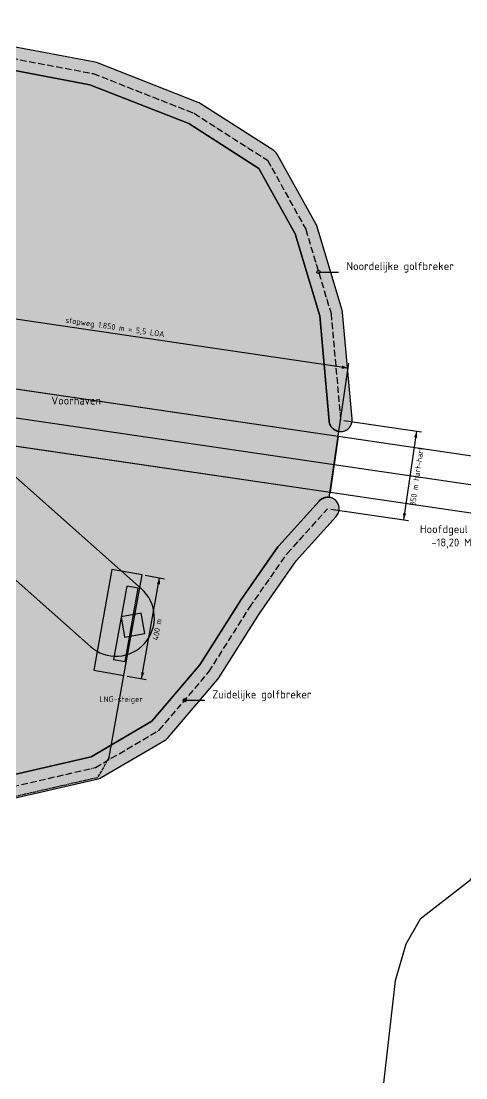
# Model space of a CAD drawing. Header units: metres. Extents: x 284000 to 334319, y 7632000 to 7666000.
# Drawn here: x 297832 to 299570, y 7646976 to 7651101 of the extents above; entities that cross this region are included whole.
import ezdxf
from ezdxf.enums import TextEntityAlignment as Align

# ---------------------------------------------------------------- set-up
doc = ezdxf.new("R2010")
doc.units = ezdxf.units.M
doc.header["$LTSCALE"] = 10
doc.linetypes.add('DASHDOT', pattern=[3.556, 2.54, -0.508, 0, -0.508])
doc.linetypes.add('DASHED', pattern=[1.524, 1.27, -0.254])
for name, color, linetype in [('HV-BAGGER', 5, 'Continuous'), ('HV-DIEPTELIJN', 5, 'Continuous'), ('HV-GEUL', 5, 'Continuous'), ('HV-GEUL-AS', 1, 'Continuous'), ('HV-GOLFBREKER', 8, 'Continuous'), ('HV-KADE', 7, 'Continuous'), ('HV-LEIDING', 1, 'Continuous'), ('HV-ONDERGROND', 8, 'Continuous'), ('HV-SCHIP', 3, 'Continuous'), ('HV-TEKST-02', 7, 'Continuous'), ('HV-VOORHAVEN', 151, 'Continuous')]:
    doc.layers.add(name, color=color, linetype=linetype)
doc.styles.add('NLCS-ISO', font='NLCS-ISO.ttf')
picture_1 = doc.add_image_def('image1.jpg', size_in_pixel=(3400, 3400))

msp = doc.modelspace()

# ---------------------------------------------------------------- hatches: boundary and pattern name
at = {"layer": 'HV-GOLFBREKER', "true_color": 0xadb5bd, "transparency": 33554534}
h = msp.add_hatch(color=8, dxfattribs=at)
h.dxf.hatch_style = 1
h.paths.add_polyline_path([(297449, 7650946.4), (297717.1, 7650925.2), (298100.7, 7650852.5), (298486.7, 7650701), (298760.6, 7650525.8), (298902.1, 7650270.8), (298998.2, 7649950.8), (299035.3, 7649539.6), (299035.9, 7649535.2), (299036.9, 7649530.9), (299038.4, 7649526.7), (299040.2, 7649522.7), (299042.4, 7649518.9), (299045, 7649515.4), (299048, 7649512.1), (299051.2, 7649509.1), (299054.8, 7649506.4), (299058.5, 7649504.1), (299062.5, 7649502.2), (299066.7, 7649500.7), (299070.9, 7649499.6), (299075.3, 7649498.9), (299079.7, 7649498.6), (299084.1, 7649498.8), (299088.5, 7649499.4), (299092.8, 7649500.4), (299096.9, 7649501.9), (299101, 7649503.8), (299104.8, 7649506), (299108.3, 7649508.6), (299111.6, 7649511.5), (299114.6, 7649514.8), (299117.3, 7649518.3), (299119.6, 7649522.1), (299121.5, 7649526.1), (299123, 7649530.2), (299124.1, 7649534.5), (299124.8, 7649538.8), (299125.1, 7649543.2), (299124.9, 7649547.7), (299087.4, 7649963.4), (299086.8, 7649967.9), (299085.7, 7649972.3), (298986.9, 7650301.3), (298985.3, 7650305.9), (298983.1, 7650310.2), (298833.8, 7650579.4), (298831.4, 7650583.2), (298828.7, 7650586.7), (298825.7, 7650589.9), (298822.3, 7650592.9), (298818.7, 7650595.4), (298531.5, 7650779.2), (298527.7, 7650781.4), (298523.7, 7650783.2), (298129.6, 7650937.8), (298125.6, 7650939.2), (298121.6, 7650940.2), (297731.5, 7651014.1), (297726.7, 7651014.7), (297447.7, 7651036.8), (297443.5, 7651037), (297439.3, 7651036.7), (297435.1, 7651036.1), (297431.1, 7651035), (297189.2, 7650961.8), (297185.1, 7650960.3), (297181.1, 7650958.5), (297177.3, 7650956.2), (297173.7, 7650953.6), (297170.5, 7650950.6), (297167.5, 7650947.3), (297164.9, 7650943.8), (297162.6, 7650940), (297160.7, 7650936), (297159.2, 7650931.8), (297158.1, 7650927.6), (297157.5, 7650923.2), (297157.3, 7650918.8), (297157.5, 7650914.4), (297158.1, 7650910), (297159.2, 7650905.7), (297160.7, 7650901.6), (297162.6, 7650897.6), (297164.8, 7650893.8), (297167.5, 7650890.2), (297170.4, 7650887), (297173.7, 7650884), (297177.2, 7650881.4), (297181, 7650879.1), (297185, 7650877.2), (297189.2, 7650875.7), (297193.5, 7650874.6), (297197.8, 7650874), (297202.2, 7650873.8), (297206.7, 7650874), (297211, 7650874.6), (297215.3, 7650875.7)])
h = msp.add_hatch(color=8, dxfattribs=at)
h.dxf.hatch_style = 1
h.paths.add_polyline_path([(296801.3, 7647837.2), (298132.2, 7648143.2), (298136.6, 7648144.4), (298140.8, 7648146.1), (298144.8, 7648148.2), (298394.2, 7648294.1), (298398.4, 7648296.9), (298402.3, 7648300.1), (298405.8, 7648303.7), (298599.9, 7648531.6), (298603.7, 7648536.7), (298762.5, 7648788.1), (298906.8, 7648994.2), (299062.7, 7649167.2), (299065.5, 7649170.6), (299068, 7649174.3), (299070.1, 7649178.2), (299071.7, 7649182.3), (299073, 7649186.5), (299073.9, 7649190.8), (299074.3, 7649195.2), (299074.3, 7649199.6), (299073.8, 7649204), (299072.9, 7649208.4), (299071.7, 7649212.6), (299069.9, 7649216.7), (299067.9, 7649220.5), (299065.4, 7649224.2), (299062.6, 7649227.6), (299059.5, 7649230.7), (299056, 7649233.5), (299052.4, 7649236), (299048.5, 7649238), (299044.4, 7649239.7), (299040.1, 7649241), (299035.8, 7649241.8), (299031.4, 7649242.3), (299027, 7649242.3), (299022.6, 7649241.8), (299018.3, 7649240.9), (299014, 7649239.6), (299010, 7649237.9), (299006.1, 7649235.8), (299002.4, 7649233.4), (298999, 7649230.6), (298995.9, 7649227.4), (298838.1, 7649052.4), (298834.7, 7649048.1), (298688.2, 7648838.8), (298687, 7648837.1), (298529.4, 7648587.5), (298342.2, 7648367.9), (298105.3, 7648229.4), (296780.2, 7647924.7), (296778.3, 7647924.2), (296273.1, 7647784.2), (296268.9, 7647782.8), (296264.8, 7647781), (296261, 7647778.9), (296257.4, 7647776.3), (296254.1, 7647773.4), (296251, 7647770.2), (296248.3, 7647766.7), (296245.9, 7647763), (296244, 7647759.1), (296242.4, 7647754.9), (296241.2, 7647750.7), (296240.4, 7647746.3), (296240.1, 7647741.9), (296240.2, 7647737.5), (296240.8, 7647733.1), (296241.7, 7647728.8), (296243.1, 7647724.6), (296244.9, 7647720.6), (296247.1, 7647716.8), (296249.6, 7647713.1), (296252.5, 7647709.8), (296255.7, 7647706.8), (296259.2, 7647704), (296262.9, 7647701.7), (296266.9, 7647699.7), (296271, 7647698.1), (296275.3, 7647696.9), (296279.6, 7647696.2), (296284, 7647695.9), (296288.4, 7647696), (296292.8, 7647696.5), (296297.1, 7647697.5)])
at = {"layer": 'HV-SCHIP', "true_color": 0x80ffdb, "transparency": 33554534}
h = msp.add_hatch(color=3, dxfattribs=at)
h.dxf.hatch_style = 1
h.paths.add_polyline_path([(298233.4, 7648545.9), (298304, 7648939.6), (298185.9, 7648960.8), (298115.2, 7648567.1)])
h = msp.add_hatch(color=3, dxfattribs=at)
h.dxf.hatch_style = 1
h.paths.add_polyline_path([(298238.1, 7648600.5), (298289.4, 7648886.8), (298244.4, 7648894.9), (298193, 7648608.6)])
at = {"layer": 'HV-VOORHAVEN', "true_color": 0x1d5c9e, "transparency": 33554534}
h = msp.add_hatch(color=151, dxfattribs=at)
h.dxf.hatch_style = 1
h.paths.add_polyline_path([(296513.3, 7648209.1), (296439.8, 7648135), (296370, 7647837.3), (296521.3, 7647853), (296778.3, 7647924.2), (296780.2, 7647924.7), (298105.3, 7648229.4), (298342.2, 7648367.9), (298529.4, 7648587.5), (298687, 7648837.1), (298688.2, 7648838.8), (298834.7, 7649048.1), (298838.1, 7649052.4), (298995.9, 7649227.4), (298999, 7649230.6), (299002.4, 7649233.4), (299006.1, 7649235.8), (299010, 7649237.9), (299014, 7649239.6), (299018.3, 7649240.9), (299022.6, 7649241.8), (299027, 7649242.3), (299031.4, 7649242.3), (299035.8, 7649241.8), (299035.8, 7649241.8), (299073.6, 7649499.1), (299070.9, 7649499.6), (299066.7, 7649500.7), (299062.5, 7649502.2), (299058.5, 7649504.1), (299054.8, 7649506.4), (299051.2, 7649509.1), (299048, 7649512.1), (299045, 7649515.4), (299042.4, 7649518.9), (299040.2, 7649522.7), (299038.4, 7649526.7), (299036.9, 7649530.9), (299035.9, 7649535.2), (299035.3, 7649539.6), (298998.2, 7649950.8), (298902.1, 7650270.8), (298760.6, 7650525.8), (298486.7, 7650701), (298100.7, 7650852.5), (297717.1, 7650925.2), (297449, 7650946.4), (297419.1, 7650937.4), (297297, 7650670.5), (297266.7, 7650379.9), (297126.6, 7650192.1), (297027.8, 7650174.7), (297092.2, 7649809), (296970.7, 7649746.9)])

# ---------------------------------------------------------------- linework, layer by layer
at = {"layer": 'HV-BAGGER'}
msp.add_lwpolyline([(297369.6, 7649309.4), (298102.9, 7648659.6), (298114.4, 7648650.4), (298126.7, 7648642.3), (298139.8, 7648635.5), (298153.5, 7648630), (298167.6, 7648625.9), (298182.1, 7648623.2), (298196.7, 7648621.9), (298211.4, 7648622.1), (298226.1, 7648623.7), (298240.5, 7648626.7), (298254.5, 7648631.2), (298268.1, 7648637), (298281, 7648644), (298293.1, 7648652.4), (298304.4, 7648661.8), (298314.7, 7648672.3), (298323.9, 7648683.8), (298331.9, 7648696.2), (298338.7, 7648709.2), (298344.2, 7648722.9), (298348.3, 7648737), (298351, 7648751.5), (298352.3, 7648766.1), (298352.1, 7648780.9), (298350.5, 7648795.5), (298347.5, 7648809.9), (298343.1, 7648823.9), (298337.3, 7648837.5), (298330.2, 7648850.4), (298321.9, 7648862.5), (298312.4, 7648873.8), (298301.9, 7648884.1), (297645.5, 7649465.8), (299038.7, 7649261.6), (299070.6, 7649479.3), (297579.3, 7649697.8)], dxfattribs=at)
at = {"layer": 'HV-DIEPTELIJN'}
msp.add_lwpolyline([(301759, 7650085), (301675, 7649972.6), (301135, 7649716.8), (300775, 7649446.9), (300684.2, 7649305), (300558.8, 7648975), (300501.7, 7648735), (300475, 7648428.7), (300445, 7648360.7), (300334.5, 7648525), (300175, 7648596.5), (299905, 7648597.3), (299785, 7648558.8), (299710.3, 7648495), (299643.3, 7648285), (299625.8, 7647805), (299584, 7647745), (299391.3, 7647595), (299335, 7647497.2), (299293.2, 7647355), (299238, 7646875)], dxfattribs=at)
at = {"layer": 'HV-GEUL'}
for points in [[(301229.8, 7648940.5), (334319.3, 7652806.2), (334293.7, 7653024.7), (301233.1, 7649162.4), (299070.6, 7649479.3), (299038.7, 7649261.6), (301229.8, 7648940.5)], [(299038.7, 7649261.6), (299070.6, 7649479.3), (297240.1, 7649747.5), (297208.2, 7649529.9), (299038.7, 7649261.6)]]:
    msp.add_lwpolyline(points, close=True, dxfattribs=at)
at = {"layer": 'HV-GEUL-AS'}
msp.add_lwpolyline([(297224.2, 7649638.7), (299054.7, 7649370.5), (301231.4, 7649051.5), (334306.5, 7652915.5)], dxfattribs=at)
at = {"layer": 'HV-GEUL-AS', "linetype": 'DASHDOT'}
for points in [[(297202.3, 7650918.8), (297444.1, 7650992), (297723.1, 7650969.8), (298113.2, 7650896), (298507.3, 7650741.3), (298794.4, 7650557.5), (298943.8, 7650288.4), (299042.6, 7649959.3), (299080.1, 7649543.6)], [(296285.1, 7647740.8), (296790.3, 7647880.9), (298122.1, 7648187), (298371.5, 7648332.9), (298565.7, 7648560.8), (298725, 7648813), (298871.5, 7649022.3), (299029.3, 7649197.3)]]:
    msp.add_lwpolyline(points, dxfattribs=at)
at = {"layer": 'HV-GOLFBREKER'}
for points in [[(297717.1, 7650925.2), (298100.7, 7650852.5), (298486.7, 7650701), (298760.6, 7650525.8), (298902.1, 7650270.8), (298998.2, 7649950.8), (299035.3, 7649539.6), (299035.9, 7649535.2), (299036.9, 7649530.9), (299038.4, 7649526.7), (299040.2, 7649522.7), (299042.4, 7649518.9), (299045, 7649515.4), (299048, 7649512.1), (299051.2, 7649509.1), (299054.8, 7649506.4), (299058.5, 7649504.1), (299062.5, 7649502.2), (299066.7, 7649500.7), (299070.9, 7649499.6), (299075.3, 7649498.9), (299079.7, 7649498.6), (299084.1, 7649498.8), (299088.5, 7649499.4), (299092.8, 7649500.4), (299096.9, 7649501.9), (299101, 7649503.8), (299104.8, 7649506), (299108.3, 7649508.6), (299111.6, 7649511.5), (299114.6, 7649514.8), (299117.3, 7649518.3), (299119.6, 7649522.1), (299121.5, 7649526.1), (299123, 7649530.2), (299124.1, 7649534.5), (299124.8, 7649538.8), (299125.1, 7649543.2), (299124.9, 7649547.7), (299087.4, 7649963.4), (299086.8, 7649967.9), (299085.7, 7649972.3), (298986.9, 7650301.3), (298985.3, 7650305.9), (298983.1, 7650310.2), (298833.8, 7650579.4), (298831.4, 7650583.2), (298828.7, 7650586.7), (298825.7, 7650589.9), (298822.3, 7650592.9), (298818.7, 7650595.4), (298531.5, 7650779.2), (298527.7, 7650781.4), (298523.7, 7650783.2), (298129.6, 7650937.8), (298125.6, 7650939.2), (298121.6, 7650940.2), (297731.5, 7651014.1)], [(296801.3, 7647837.2), (298132.2, 7648143.2), (298136.6, 7648144.4), (298140.8, 7648146.1), (298144.8, 7648148.2), (298394.2, 7648294.1), (298398.4, 7648296.9), (298402.3, 7648300.1), (298405.8, 7648303.7), (298599.9, 7648531.6), (298603.7, 7648536.7), (298762.5, 7648788.1), (298906.8, 7648994.2), (299062.7, 7649167.2), (299065.5, 7649170.6), (299068, 7649174.3), (299070.1, 7649178.2), (299071.7, 7649182.3), (299073, 7649186.5), (299073.9, 7649190.8), (299074.3, 7649195.2), (299074.3, 7649199.6), (299073.8, 7649204), (299072.9, 7649208.4), (299071.7, 7649212.6), (299069.9, 7649216.7), (299067.9, 7649220.5), (299065.4, 7649224.2), (299062.6, 7649227.6), (299059.5, 7649230.7), (299056, 7649233.5), (299052.4, 7649236), (299048.5, 7649238), (299044.4, 7649239.7), (299040.1, 7649241), (299035.8, 7649241.8), (299031.4, 7649242.3), (299027, 7649242.3), (299022.6, 7649241.8), (299018.3, 7649240.9), (299014, 7649239.6), (299010, 7649237.9), (299006.1, 7649235.8), (299002.4, 7649233.4), (298999, 7649230.6), (298995.9, 7649227.4), (298838.1, 7649052.4), (298834.7, 7649048.1), (298688.2, 7648838.8), (298687, 7648837.1), (298529.4, 7648587.5), (298342.2, 7648367.9), (298105.3, 7648229.4), (296780.2, 7647924.7)]]:
    msp.add_lwpolyline(points, dxfattribs=at)
at = {"layer": 'HV-KADE'}
msp.add_lwpolyline([(298315, 7648710.3), (298301.1, 7648789.1), (298222.3, 7648775.2), (298236.2, 7648696.4), (298315, 7648710.3)], close=True, dxfattribs=at)
msp.add_lwpolyline([(298176.2, 7648227.1), (298268.7, 7648742.8)], dxfattribs=at)
at = {"layer": 'HV-LEIDING', "linetype": 'DASHED'}
msp.add_lwpolyline([(298176.2, 7648227.1), (298129.1, 7648147.5), (296797.2, 7647841.3), (296370, 7647837.3), (296260.7, 7647879.2)], dxfattribs=at)
at = {"layer": 'HV-SCHIP'}
for points in [[(298233.4, 7648545.9), (298304, 7648939.6), (298185.9, 7648960.8), (298115.2, 7648567.1), (298233.4, 7648545.9)], [(298238.1, 7648600.5), (298289.4, 7648886.8), (298244.4, 7648894.9), (298193, 7648608.6), (298238.1, 7648600.5)]]:
    msp.add_lwpolyline(points, close=True, dxfattribs=at)
at = {"layer": 'HV-TEKST-02'}
for p, q in [((298993.9, 7650121.5), (299072.4, 7650121.5)), ((299109.8, 7649746.4), (297279.3, 7650014.7)), ((299056.5, 7649382.8), (299112.5, 7649765)), ((299092.4, 7649541.8), (299395.5, 7649497.4)), ((299376.9, 7649500.1), (299326.2, 7649153.8)), ((299041.7, 7649195.5), (299344.7, 7649151.1)), ((298302.3, 7648533.5), (298372.9, 7648927.3)), ((298316.3, 7648937.4), (298391.3, 7648923.9)), ((298245.7, 7648543.7), (298320.7, 7648530.2)), ((298471.1, 7648449.7), (298549.9, 7648449.7))]:
    msp.add_line(p, q, dxfattribs=at)
for centre in [(298993.9, 7650121.5), (298471.1, 7648449.7)]:
    msp.add_circle(centre, 6.25, dxfattribs=at)
for points in [[(299109.8, 7649746.4), (299084.1, 7649743.9), (299086, 7649756.3)], [(299376.9, 7649500.1), (299379.5, 7649474.5), (299367.1, 7649476.3)], [(299326.2, 7649153.8), (299336, 7649177.6), (299323.6, 7649179.5)], [(298372.9, 7648927.3), (298362.3, 7648903.7), (298374.6, 7648901.5)], [(298302.3, 7648533.5), (298300.5, 7648559.2), (298312.8, 7648557)]]:
    msp.add_solid(points, dxfattribs=at)
at = {"layer": 'HV-VOORHAVEN'}
msp.add_lwpolyline([(296780.2, 7647924.7), (298105.3, 7648229.4), (298342.2, 7648367.9), (298529.4, 7648587.5), (298687, 7648837.1), (298688.2, 7648838.8), (298834.7, 7649048.1), (298838.1, 7649052.4), (298995.9, 7649227.4), (298999, 7649230.6), (299002.4, 7649233.4), (299006.1, 7649235.8), (299010, 7649237.9), (299014, 7649239.6), (299018.3, 7649240.9), (299022.6, 7649241.8), (299027, 7649242.3), (299031.4, 7649242.3), (299035.8, 7649241.8), (299035.8, 7649241.8), (299073.6, 7649499.1), (299070.9, 7649499.6), (299066.7, 7649500.7), (299062.5, 7649502.2), (299058.5, 7649504.1), (299054.8, 7649506.4), (299051.2, 7649509.1), (299048, 7649512.1), (299045, 7649515.4), (299042.4, 7649518.9), (299040.2, 7649522.7), (299038.4, 7649526.7), (299036.9, 7649530.9), (299035.9, 7649535.2), (299035.3, 7649539.6), (298998.2, 7649950.8), (298902.1, 7650270.8), (298760.6, 7650525.8), (298486.7, 7650701), (298100.7, 7650852.5), (297717.1, 7650925.2)], dxfattribs=at)

# ---------------------------------------------------------------- texts
at = {"layer": 'HV-TEKST-02', "style": 'NLCS-ISO'}
for s, height, p in [('Noordelijke golfbreker', 31.25, (299312.7, 7650144.5)), ('Voorhaven', 31.25, (298046.6, 7649619.6)), ('LNG-steiger', 22.5, (298222.4, 7648453.7)), ('Zuidelijke golfbreker', 31.25, (298772.4, 7648472.7))]:
    msp.add_text(s, height=height, dxfattribs=at).set_placement(p, align=Align.MIDDLE_CENTER)
for s, rotation, p in [('stopweg 1.850 m = 5,5 LOA', -8.3367, (298198.3, 7649906.5)), ('350 m hart-hart', 81.6633, (299377.5, 7649323.2)), ('400 m', 79.8293, (298363.4, 7648725.8))]:
    msp.add_text(s, height=22.5, rotation=rotation, dxfattribs=at).set_placement(p, align=Align.MIDDLE_CENTER)
at = {"layer": 'HV-TEKST-02', "insert": (299552.3, 7649088), "char_height": 31.25, "attachment_point": 5, "style": 'NLCS-ISO'}
msp.add_mtext('Hoofdgeul 220 m,\\P-18,20 MLWS', dxfattribs=at)

# ---------------------------------------------------------------- pictures from other files: only their frames are drawn
at = {"layer": 'HV-ONDERGROND'}
image = msp.add_image(picture_1, insert=(284000, 7632000), size_in_units=(34000, 34000), dxfattribs=at)

doc.saveas('drawing.dxf')
